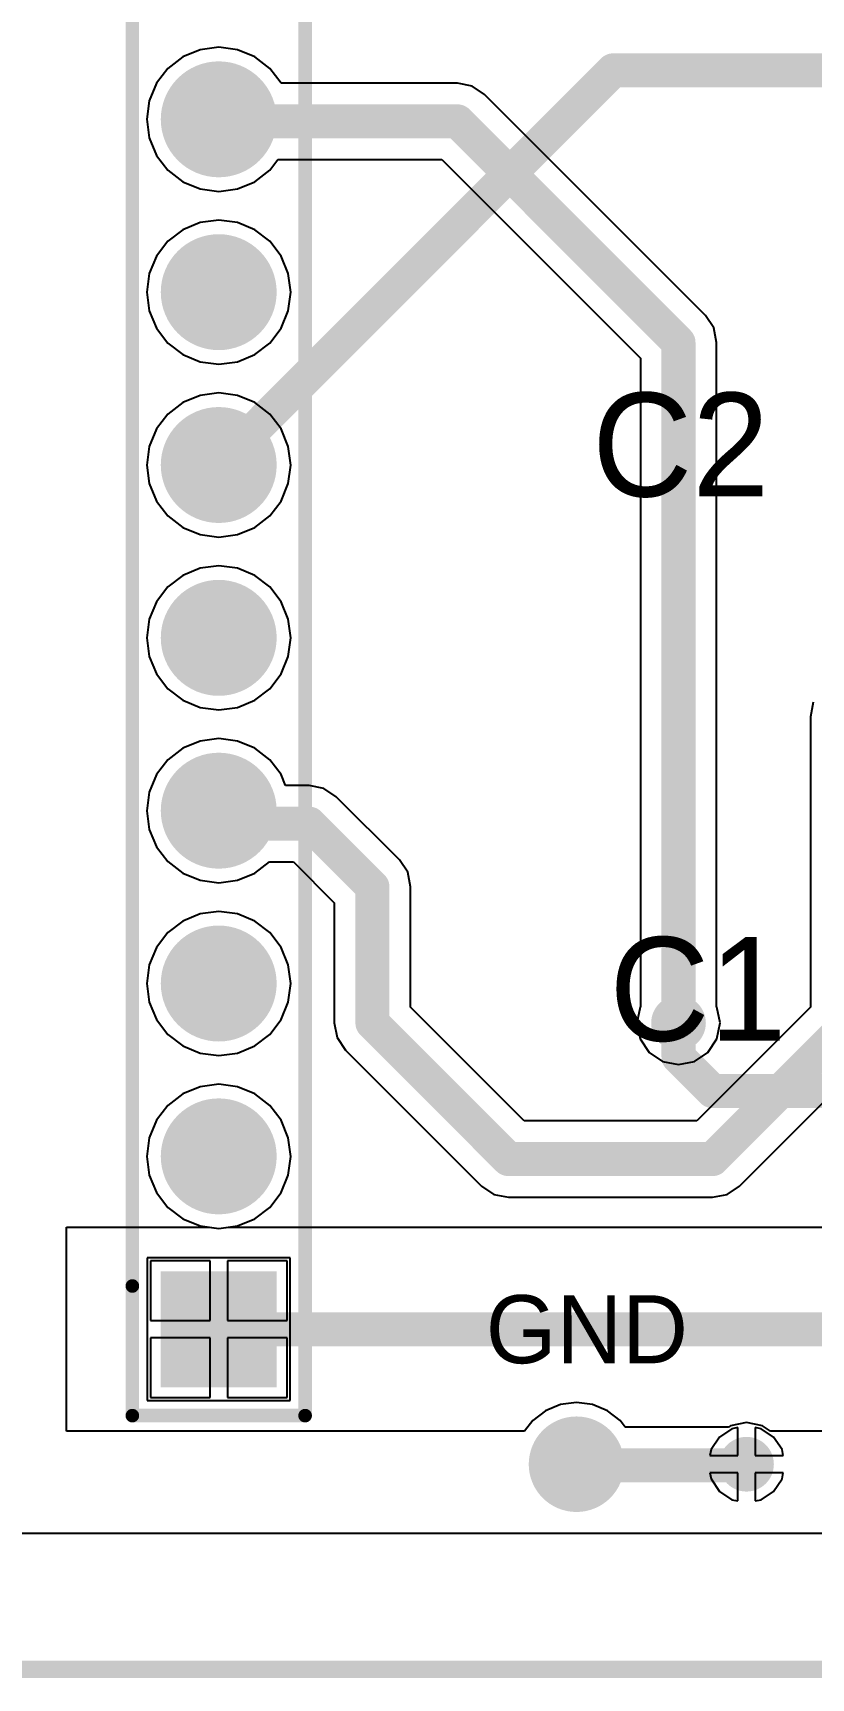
# Model space of a CAD drawing. Header units: millimetres. Extents: x -0.1 to 49.1, y -0.1 to 71.1.
# Drawn here: x 17.51 to 28.95, y -0.13 to 24.05 of the extents above; entities that cross this region are included whole.
import ezdxf

# ---------------------------------------------------------------- set-up
doc = ezdxf.new("R2010")
doc.units = ezdxf.units.MM
for name, color, linetype in [('BottomLayer', 5, 'Continuous'), ('BottomSolder', 6, 'Continuous'), ('Mechanical1', 6, 'Continuous'), ('MultiLayer', 9, 'Continuous'), ('TopLayer', 1, 'Continuous'), ('TopOverlay', 2, 'Continuous'), ('TopPaste', 8, 'Continuous'), ('TopSolder', 216, 'Continuous')]:
    doc.layers.add(name, color=color, linetype=linetype)

# ---------------------------------------------------------------- blocks, each defined once
blk = doc.blocks.new('HDR1X24_52')
at = {"layer": 'BottomLayer', "const_width": 0.75}
for points in [[(2.165, 0, 1), (2.915, 0, 1)], [(4.705, 0, 1), (5.455, 0, 1)], [(7.245, 0, 1), (7.995, 0, 1)], [(9.785, 0, 1), (10.535, 0, 1)], [(12.325, 0, 1), (13.075, 0, 1)], [(14.865, 0, 1), (15.615, 0, 1)], [(17.405, 0, 1), (18.155, 0, 1)]]:
    blk.add_lwpolyline(points, format="xyb", close=True, dxfattribs=at)
at = {"layer": 'BottomLayer'}
blk.add_solid([(-0.75, -0.75), (0.75, -0.75), (-0.75, 0.75), (0.75, 0.75)], dxfattribs=at)
at = {"layer": 'BottomSolder', "const_width": 0.852}
for points in [[(2.114, 0, 1), (2.966, 0, 1)], [(4.654, 0, 1), (5.506, 0, 1)], [(7.194, 0, 1), (8.046, 0, 1)], [(9.734, 0, 1), (10.586, 0, 1)], [(12.274, 0, 1), (13.126, 0, 1)], [(14.814, 0, 1), (15.666, 0, 1)], [(17.354, 0, 1), (18.206, 0, 1)]]:
    blk.add_lwpolyline(points, format="xyb", close=True, dxfattribs=at)
at = {"layer": 'BottomSolder'}
blk.add_solid([(-0.852, -0.852), (0.852, -0.852), (-0.852, 0.852), (0.852, 0.852)], dxfattribs=at)
at = {"layer": 'MultiLayer', "const_width": 0.75}
for points in [[(2.165, 0, 1), (2.915, 0, 1)], [(4.705, 0, 1), (5.455, 0, 1)], [(7.245, 0, 1), (7.995, 0, 1)], [(9.785, 0, 1), (10.535, 0, 1)], [(12.325, 0, 1), (13.075, 0, 1)], [(14.865, 0, 1), (15.615, 0, 1)], [(17.405, 0, 1), (18.155, 0, 1)]]:
    blk.add_lwpolyline(points, format="xyb", close=True, dxfattribs=at)
at = {"layer": 'MultiLayer'}
blk.add_solid([(-0.75, -0.75), (0.75, -0.75), (-0.75, 0.75), (0.75, 0.75)], dxfattribs=at)
at = {"layer": 'TopLayer', "const_width": 0.75}
for points in [[(2.165, 0, 1), (2.915, 0, 1)], [(4.705, 0, 1), (5.455, 0, 1)], [(7.245, 0, 1), (7.995, 0, 1)], [(9.785, 0, 1), (10.535, 0, 1)], [(12.325, 0, 1), (13.075, 0, 1)], [(14.865, 0, 1), (15.615, 0, 1)], [(17.405, 0, 1), (18.155, 0, 1)]]:
    blk.add_lwpolyline(points, format="xyb", close=True, dxfattribs=at)
at = {"layer": 'TopLayer'}
blk.add_solid([(-0.75, -0.75), (0.75, -0.75), (-0.75, 0.75), (0.75, 0.75)], dxfattribs=at)
at = {"layer": 'TopOverlay', "const_width": 0.2}
for points in [[(-1.27, 1.27), (-1.27, -1.27)], [(-1.27, 1.27), (0.635, 1.27)], [(0.635, 1.27), (59.69, 1.27)], [(-1.27, -1.27), (59.69, -1.27)]]:
    blk.add_lwpolyline(points, dxfattribs=at)
at = {"layer": 'TopOverlay', "const_width": 0.1}
for points in [[(-1.32, 1.27, 1), (-1.22, 1.27, 1)], [(-1.32, 1.27, 1), (-1.22, 1.27, 1)], [(0.585, 1.27, 1), (0.685, 1.27, 1)], [(0.585, 1.27, 1), (0.685, 1.27, 1)], [(-1.32, -1.27, 1), (-1.22, -1.27, 1)], [(-1.32, -1.27, 1), (-1.22, -1.27, 1)]]:
    blk.add_lwpolyline(points, format="xyb", close=True, dxfattribs=at)
at = {"layer": 'TopSolder', "const_width": 0.852}
for points in [[(2.114, 0, 1), (2.966, 0, 1)], [(4.654, 0, 1), (5.506, 0, 1)], [(7.194, 0, 1), (8.046, 0, 1)], [(9.734, 0, 1), (10.586, 0, 1)], [(12.274, 0, 1), (13.126, 0, 1)], [(14.814, 0, 1), (15.666, 0, 1)], [(17.354, 0, 1), (18.206, 0, 1)]]:
    blk.add_lwpolyline(points, format="xyb", close=True, dxfattribs=at)
at = {"layer": 'TopSolder'}
blk.add_solid([(-0.852, -0.852), (0.852, -0.852), (-0.852, 0.852), (0.852, 0.852)], dxfattribs=at)
blk = doc.blocks.new('_________56')
at = {"layer": 'TopLayer', "const_width": 0.6}
blk.add_lwpolyline([(-0.3, 0, 1), (0.3, 0, 1)], format="xyb", close=True, dxfattribs=at)
at = {"layer": 'TopPaste'}
blk.add_lwpolyline([(0, 0, 1), (0, 0, 1)], format="xyb", close=True, dxfattribs=at)
at = {"layer": 'TopSolder', "const_width": 0.702}
blk.add_lwpolyline([(-0.351, 0, 1), (0.351, 0, 1)], format="xyb", close=True, dxfattribs=at)

msp = doc.modelspace()

# ---------------------------------------------------------------- linework, layer by layer
at = {"layer": 'BottomLayer'}
for p, q in [((19.71, 23.697), (19.491, 23.529)), ((19.966, 23.803), (19.71, 23.697)), ((20.24, 23.839), (19.966, 23.803)), ((20.514, 23.803), (20.24, 23.839)), ((20.77, 23.697), (20.514, 23.803)), ((20.989, 23.529), (20.77, 23.697)), ((19.491, 23.529), (19.323, 23.31)), ((21.156, 23.311), (20.989, 23.529)), ((19.323, 23.31), (19.217, 23.054)), ((23.75, 23.311), (21.156, 23.311)), ((23.965, 23.268), (23.75, 23.311)), ((24.147, 23.147), (23.965, 23.268)), ((19.217, 23.054), (19.181, 22.78)), ((27.397, 19.897), (24.147, 23.147)), ((19.181, 22.78), (19.217, 22.506)), ((19.217, 22.506), (19.323, 22.25)), ((19.323, 22.25), (19.491, 22.031)), ((19.491, 22.031), (19.71, 21.863)), ((20.77, 21.863), (20.989, 22.031)), ((20.989, 22.031), (21.11, 22.189)), ((21.11, 22.189), (23.518, 22.189)), ((23.518, 22.189), (26.439, 19.268)), ((19.71, 21.863), (19.966, 21.757)), ((20.514, 21.757), (20.77, 21.863)), ((19.966, 21.757), (20.24, 21.721)), ((20.24, 21.721), (20.514, 21.757)), ((20.24, 21.299), (19.966, 21.263)), ((20.514, 21.263), (20.24, 21.299)), ((19.71, 21.157), (19.491, 20.989)), ((19.966, 21.263), (19.71, 21.157)), ((20.77, 21.157), (20.514, 21.263)), ((20.989, 20.989), (20.77, 21.157)), ((19.491, 20.989), (19.323, 20.77)), ((21.157, 20.77), (20.989, 20.989)), ((19.323, 20.77), (19.217, 20.514)), ((21.263, 20.514), (21.157, 20.77)), ((19.217, 20.514), (19.181, 20.24)), ((21.299, 20.24), (21.263, 20.514)), ((19.181, 20.24), (19.217, 19.966)), ((21.263, 19.966), (21.299, 20.24)), ((19.217, 19.966), (19.323, 19.71)), ((21.157, 19.71), (21.263, 19.966)), ((27.518, 19.715), (27.397, 19.897)), ((19.323, 19.71), (19.491, 19.491)), ((20.989, 19.491), (21.157, 19.71)), ((27.561, 19.5), (27.518, 19.715)), ((19.491, 19.491), (19.71, 19.323)), ((20.77, 19.323), (20.989, 19.491)), ((27.561, 9.741), (27.561, 19.5)), ((19.71, 19.323), (19.966, 19.217)), ((19.966, 19.217), (20.24, 19.181)), ((20.24, 19.181), (20.514, 19.217)), ((20.514, 19.217), (20.77, 19.323)), ((26.439, 19.268), (26.439, 9.741)), ((19.71, 18.617), (19.491, 18.449)), ((19.966, 18.723), (19.71, 18.617)), ((20.24, 18.759), (19.966, 18.723)), ((20.514, 18.723), (20.24, 18.759)), ((20.77, 18.617), (20.514, 18.723)), ((20.989, 18.449), (20.77, 18.617)), ((19.491, 18.449), (19.323, 18.23)), ((21.157, 18.23), (20.989, 18.449)), ((19.323, 18.23), (19.217, 17.974)), ((21.263, 17.974), (21.157, 18.23)), ((19.217, 17.974), (19.181, 17.7)), ((21.299, 17.7), (21.263, 17.974)), ((19.181, 17.7), (19.217, 17.426)), ((21.263, 17.426), (21.299, 17.7)), ((19.217, 17.426), (19.323, 17.17)), ((21.157, 17.17), (21.263, 17.426)), ((19.323, 17.17), (19.491, 16.951)), ((20.989, 16.951), (21.157, 17.17)), ((19.491, 16.951), (19.71, 16.783)), ((20.77, 16.783), (20.989, 16.951)), ((19.71, 16.783), (19.966, 16.677)), ((20.514, 16.677), (20.77, 16.783)), ((19.966, 16.677), (20.24, 16.641)), ((20.24, 16.641), (20.514, 16.677)), ((20.24, 16.219), (19.966, 16.183)), ((20.514, 16.183), (20.24, 16.219)), ((19.71, 16.077), (19.491, 15.909)), ((19.966, 16.183), (19.71, 16.077)), ((20.77, 16.077), (20.514, 16.183)), ((20.989, 15.909), (20.77, 16.077)), ((19.491, 15.909), (19.323, 15.69)), ((21.157, 15.69), (20.989, 15.909)), ((19.323, 15.69), (19.217, 15.434)), ((21.263, 15.434), (21.157, 15.69)), ((19.217, 15.434), (19.181, 15.16)), ((21.299, 15.16), (21.263, 15.434)), ((19.181, 15.16), (19.217, 14.886)), ((21.263, 14.886), (21.299, 15.16)), ((19.217, 14.886), (19.323, 14.63)), ((21.157, 14.63), (21.263, 14.886)), ((19.323, 14.63), (19.491, 14.411)), ((20.989, 14.411), (21.157, 14.63)), ((19.491, 14.411), (19.71, 14.243)), ((20.77, 14.243), (20.989, 14.411)), ((19.71, 14.243), (19.966, 14.137)), ((19.966, 14.137), (20.24, 14.101)), ((20.24, 14.101), (20.514, 14.137)), ((20.514, 14.137), (20.77, 14.243)), ((28.982, 14.215), (28.939, 14)), ((28.939, 14), (28.939, 9.732)), ((19.966, 13.643), (19.71, 13.537)), ((20.24, 13.679), (19.966, 13.643)), ((20.514, 13.643), (20.24, 13.679)), ((20.77, 13.537), (20.514, 13.643)), ((19.491, 13.369), (19.323, 13.15)), ((19.71, 13.537), (19.491, 13.369)), ((20.989, 13.369), (20.77, 13.537)), ((21.157, 13.15), (20.989, 13.369)), ((19.323, 13.15), (19.217, 12.894)), ((21.223, 12.989), (21.157, 13.15)), ((19.217, 12.894), (19.181, 12.62)), ((21.571, 12.989), (21.223, 12.989)), ((21.786, 12.947), (21.571, 12.989)), ((21.968, 12.825), (21.786, 12.947)), ((22.897, 11.897), (21.968, 12.825)), ((19.181, 12.62), (19.217, 12.346)), ((19.217, 12.346), (19.323, 12.09)), ((19.323, 12.09), (19.491, 11.871)), ((19.491, 11.871), (19.71, 11.703)), ((20.77, 11.703), (20.985, 11.868)), ((20.985, 11.868), (21.339, 11.868)), ((21.339, 11.868), (21.939, 11.268)), ((23.018, 11.715), (22.897, 11.897)), ((19.71, 11.703), (19.966, 11.597)), ((20.514, 11.597), (20.77, 11.703)), ((23.061, 11.5), (23.018, 11.715)), ((19.966, 11.597), (20.24, 11.561)), ((20.24, 11.561), (20.514, 11.597)), ((23.061, 9.732), (23.061, 11.5)), ((20.24, 11.139), (19.966, 11.103)), ((20.514, 11.103), (20.24, 11.139)), ((21.939, 11.268), (21.939, 9.5)), ((19.71, 10.997), (19.491, 10.829)), ((19.966, 11.103), (19.71, 10.997)), ((20.77, 10.997), (20.514, 11.103)), ((20.989, 10.829), (20.77, 10.997)), ((19.491, 10.829), (19.323, 10.61)), ((21.157, 10.61), (20.989, 10.829)), ((19.323, 10.61), (19.217, 10.354)), ((21.263, 10.354), (21.157, 10.61)), ((19.217, 10.354), (19.181, 10.08)), ((21.299, 10.08), (21.263, 10.354)), ((19.181, 10.08), (19.217, 9.806)), ((21.263, 9.806), (21.299, 10.08)), ((19.217, 9.806), (19.323, 9.55)), ((21.157, 9.55), (21.263, 9.806)), ((24.732, 8.061), (23.061, 9.732)), ((26.435, 9.734), (26.388, 9.5)), ((26.439, 9.741), (26.435, 9.734)), ((28.939, 9.732), (27.268, 8.061)), ((27.565, 9.734), (27.561, 9.741)), ((27.612, 9.5), (27.565, 9.734)), ((19.323, 9.55), (19.491, 9.331)), ((20.989, 9.331), (21.157, 9.55)), ((21.939, 9.5), (21.982, 9.285)), ((26.388, 9.5), (26.435, 9.266)), ((27.565, 9.266), (27.612, 9.5)), ((19.491, 9.331), (19.71, 9.163)), ((20.77, 9.163), (20.989, 9.331)), ((21.982, 9.285), (22.103, 9.103)), ((26.435, 9.266), (26.567, 9.067)), ((27.433, 9.067), (27.565, 9.266)), ((19.71, 9.163), (19.966, 9.057)), ((19.966, 9.057), (20.24, 9.021)), ((20.24, 9.021), (20.514, 9.057)), ((20.514, 9.057), (20.77, 9.163)), ((22.103, 9.103), (24.103, 7.103)), ((26.567, 9.067), (26.766, 8.935)), ((27.234, 8.935), (27.433, 9.067)), ((27.897, 7.103), (29.897, 9.103)), ((26.766, 8.935), (27, 8.888)), ((27, 8.888), (27.234, 8.935)), ((19.966, 8.563), (19.71, 8.457)), ((20.24, 8.599), (19.966, 8.563)), ((20.514, 8.563), (20.24, 8.599)), ((20.77, 8.457), (20.514, 8.563)), ((19.491, 8.289), (19.323, 8.07)), ((19.71, 8.457), (19.491, 8.289)), ((20.989, 8.289), (20.77, 8.457)), ((21.157, 8.07), (20.989, 8.289)), ((19.323, 8.07), (19.217, 7.814)), ((21.263, 7.814), (21.157, 8.07)), ((27.268, 8.061), (24.732, 8.061)), ((19.217, 7.814), (19.181, 7.54)), ((21.299, 7.54), (21.263, 7.814)), ((19.181, 7.54), (19.217, 7.266)), ((21.263, 7.266), (21.299, 7.54)), ((19.217, 7.266), (19.323, 7.01)), ((21.157, 7.01), (21.263, 7.266)), ((24.103, 7.103), (24.285, 6.982)), ((27.715, 6.982), (27.897, 7.103)), ((19.323, 7.01), (19.491, 6.791)), ((19.491, 6.791), (19.71, 6.623)), ((20.77, 6.623), (20.989, 6.791)), ((20.989, 6.791), (21.157, 7.01)), ((24.285, 6.982), (24.5, 6.939)), ((24.5, 6.939), (27.5, 6.939)), ((27.5, 6.939), (27.715, 6.982)), ((19.71, 6.623), (19.966, 6.517)), ((20.514, 6.517), (20.77, 6.623)), ((19.966, 6.517), (20.24, 6.481)), ((20.24, 6.481), (20.514, 6.517)), ((21.29, 6.05), (19.19, 6.05)), ((19.19, 6.05), (19.19, 3.95)), ((21.29, 3.95), (21.29, 6.05)), ((19.19, 3.95), (21.29, 3.95)), ((27.601, 3.415), (27.478, 3.232)), ((27.784, 3.538), (27.601, 3.415)), ((27.873, 3.555), (27.784, 3.538)), ((27.873, 3.143), (27.873, 3.555)), ((28.216, 3.538), (28.127, 3.555)), ((28.127, 3.555), (28.127, 3.143)), ((28.399, 3.415), (28.216, 3.538)), ((28.522, 3.232), (28.399, 3.415)), ((27.478, 3.232), (27.46, 3.143)), ((28.54, 3.143), (28.522, 3.232)), ((27.46, 3.143), (27.873, 3.143)), ((28.127, 3.143), (28.54, 3.143)), ((27.873, 2.889), (27.46, 2.889)), ((27.46, 2.889), (27.478, 2.8)), ((27.478, 2.8), (27.601, 2.616)), ((27.873, 2.476), (27.873, 2.889)), ((28.54, 2.889), (28.127, 2.889)), ((28.127, 2.889), (28.127, 2.476)), ((28.399, 2.616), (28.522, 2.8)), ((28.522, 2.8), (28.54, 2.889)), ((27.601, 2.616), (27.784, 2.494)), ((27.784, 2.494), (27.873, 2.476)), ((28.127, 2.476), (28.216, 2.494)), ((28.216, 2.494), (28.399, 2.616)), ((47, 2), (2, 2))]:
    msp.add_line(p, q, dxfattribs=at)
at = {"layer": 'BottomLayer', "const_width": 0.5}
for points in [[(20.24, 22.78), (20.27, 22.75)], [(20.27, 22.75), (23.75, 22.75)], [(23.75, 22.75), (27, 19.5)], [(27, 9.5), (27, 19.5)], [(20.24, 12.62), (20.431, 12.429)], [(20.431, 12.429), (21.571, 12.429)], [(21.571, 12.429), (22.5, 11.5)], [(22.5, 9.5), (22.5, 11.5)], [(22.5, 9.5), (24.5, 7.5)], [(27.5, 7.5), (29.5, 9.5)], [(24.5, 7.5), (27.5, 7.5)]]:
    msp.add_lwpolyline(points, dxfattribs=at)
at = {"layer": 'BottomLayer'}
for points, const_width in [([(20.115, 22.78, 1), (20.365, 22.78, 1)], 0.25), ([(20.145, 22.75, 1), (20.395, 22.75, 1)], 0.25), ([(20.145, 22.75, 1), (20.395, 22.75, 1)], 0.25), ([(23.625, 22.75, 1), (23.875, 22.75, 1)], 0.25), ([(23.625, 22.75, 1), (23.875, 22.75, 1)], 0.25), ([(26.875, 19.5, 1), (27.125, 19.5, 1)], 0.25), ([(26.875, 19.5, 1), (27.125, 19.5, 1)], 0.25), ([(20.115, 12.62, 1), (20.365, 12.62, 1)], 0.25), ([(20.306, 12.429, 1), (20.556, 12.429, 1)], 0.25), ([(20.306, 12.429, 1), (20.556, 12.429, 1)], 0.25), ([(21.446, 12.429, 1), (21.696, 12.429, 1)], 0.25), ([(21.446, 12.429, 1), (21.696, 12.429, 1)], 0.25), ([(22.375, 11.5, 1), (22.625, 11.5, 1)], 0.25), ([(22.375, 11.5, 1), (22.625, 11.5, 1)], 0.25), ([(22.375, 9.5, 1), (22.625, 9.5, 1)], 0.25), ([(22.375, 9.5, 1), (22.625, 9.5, 1)], 0.25), ([(26.85, 9.5, 1), (27.15, 9.5, 1)], 0.3), ([(26.875, 9.5, 1), (27.125, 9.5, 1)], 0.25), ([(24.375, 7.5, 1), (24.625, 7.5, 1)], 0.25), ([(24.375, 7.5, 1), (24.625, 7.5, 1)], 0.25), ([(27.375, 7.5, 1), (27.625, 7.5, 1)], 0.25), ([(27.375, 7.5, 1), (27.625, 7.5, 1)], 0.25), ([(27.85, 3.016, 1), (28.15, 3.016, 1)], 0.3)]:
    msp.add_lwpolyline(points, format="xyb", close=True, dxfattribs=dict(at, const_width=const_width))
at = {"layer": 'BottomSolder', "const_width": 0.402}
for points in [[(26.799, 9.5, 1), (27.201, 9.5, 1)], [(27.799, 3.016, 1), (28.201, 3.016, 1)]]:
    msp.add_lwpolyline(points, format="xyb", close=True, dxfattribs=at)
at = {"layer": 'Mechanical1', "const_width": 0.254}
msp.add_lwpolyline([(0, 0), (49, 0)], dxfattribs=at)
at = {"layer": 'MultiLayer', "const_width": 0.3}
for points in [[(26.85, 9.5, 1), (27.15, 9.5, 1)], [(27.85, 3.016, 1), (28.15, 3.016, 1)]]:
    msp.add_lwpolyline(points, format="xyb", close=True, dxfattribs=at)
at = {"layer": 'TopLayer'}
for p, q in [((18, 3.5), (18, 6.5)), ((18, 6.5), (20.095, 6.5)), ((20.095, 6.5), (20.24, 6.481)), ((20.24, 6.481), (20.385, 6.5)), ((20.385, 6.5), (41.5, 6.5)), ((20.113, 6.004), (19.236, 6.004)), ((19.236, 6.004), (19.236, 5.127)), ((20.113, 5.127), (20.113, 6.004)), ((21.244, 6.004), (20.367, 6.004)), ((20.367, 6.004), (20.367, 5.127)), ((21.244, 5.127), (21.244, 6.004)), ((19.236, 5.127), (20.113, 5.127)), ((20.367, 5.127), (21.244, 5.127)), ((20.113, 4.873), (19.236, 4.873)), ((19.236, 4.873), (19.236, 3.996)), ((20.113, 3.996), (20.113, 4.873)), ((21.244, 4.873), (20.367, 4.873)), ((20.367, 4.873), (20.367, 3.996)), ((21.244, 3.996), (21.244, 4.873)), ((19.236, 3.996), (20.113, 3.996)), ((20.367, 3.996), (21.244, 3.996)), ((25.265, 3.893), (25.046, 3.802)), ((25.5, 3.924), (25.265, 3.893)), ((25.735, 3.893), (25.5, 3.924)), ((25.954, 3.802), (25.735, 3.893)), ((24.858, 3.658), (24.737, 3.5)), ((25.046, 3.802), (24.858, 3.658)), ((26.142, 3.658), (25.954, 3.802)), ((26.216, 3.561), (26.142, 3.658)), ((28, 3.628), (27.766, 3.581)), ((28.234, 3.581), (28, 3.628)), ((24.737, 3.5), (18, 3.5)), ((27.736, 3.561), (26.216, 3.561)), ((27.766, 3.581), (27.736, 3.561)), ((28.355, 3.5), (28.234, 3.581)), ((34.749, 3.5), (28.355, 3.5))]:
    msp.add_line(p, q, dxfattribs=at)
at = {"layer": 'TopLayer', "const_width": 0.5}
for points in [[(20.24, 17.7), (26.04, 23.5)], [(26.04, 23.5), (40.5, 23.5)], [(27, 9), (27, 9.5)], [(27, 9), (27.5, 8.5)], [(27.5, 8.5), (37.45, 8.5)], [(20.24, 5), (45, 5)], [(25.5, 3), (28, 3)]]:
    msp.add_lwpolyline(points, dxfattribs=at)
at = {"layer": 'TopLayer'}
for points, const_width in [([(25.915, 23.5, 1), (26.165, 23.5, 1)], 0.25), ([(25.915, 23.5, 1), (26.165, 23.5, 1)], 0.25), ([(20.115, 17.7, 1), (20.365, 17.7, 1)], 0.25), ([(26.85, 9.5, 1), (27.15, 9.5, 1)], 0.3), ([(26.875, 9.5, 1), (27.125, 9.5, 1)], 0.25), ([(26.875, 9, 1), (27.125, 9, 1)], 0.25), ([(26.875, 9, 1), (27.125, 9, 1)], 0.25), ([(27.375, 8.5, 1), (27.625, 8.5, 1)], 0.25), ([(27.375, 8.5, 1), (27.625, 8.5, 1)], 0.25), ([(20.115, 5, 1), (20.365, 5, 1)], 0.25), ([(25.375, 3, 1), (25.625, 3, 1)], 0.25), ([(27.85, 3.016, 1), (28.15, 3.016, 1)], 0.3), ([(27.875, 3, 1), (28.125, 3, 1)], 0.25)]:
    msp.add_lwpolyline(points, format="xyb", close=True, dxfattribs=dict(at, const_width=const_width))
at = {"layer": 'TopSolder', "const_width": 0.402}
for points in [[(26.799, 9.5, 1), (27.201, 9.5, 1)], [(27.799, 3.016, 1), (28.201, 3.016, 1)]]:
    msp.add_lwpolyline(points, format="xyb", close=True, dxfattribs=at)

# ---------------------------------------------------------------- block references
at = {"rotation": 90}
for name, p in [('HDR1X24_52', (20.24, 5)), ('_________56', (25.5, 3.016))]:
    msp.add_blockref(name, p, dxfattribs=at)

# ---------------------------------------------------------------- texts
at = {"layer": 'TopOverlay'}
for s, height, p in [('C2', 1.524, (25.73, 17.238)), ('C1', 1.524, (25.984, 9.238)), ('GND', 1, (24.167, 4.5))]:
    msp.add_text(s, height=height, dxfattribs=at).set_placement(p)

doc.saveas('drawing.dxf')
